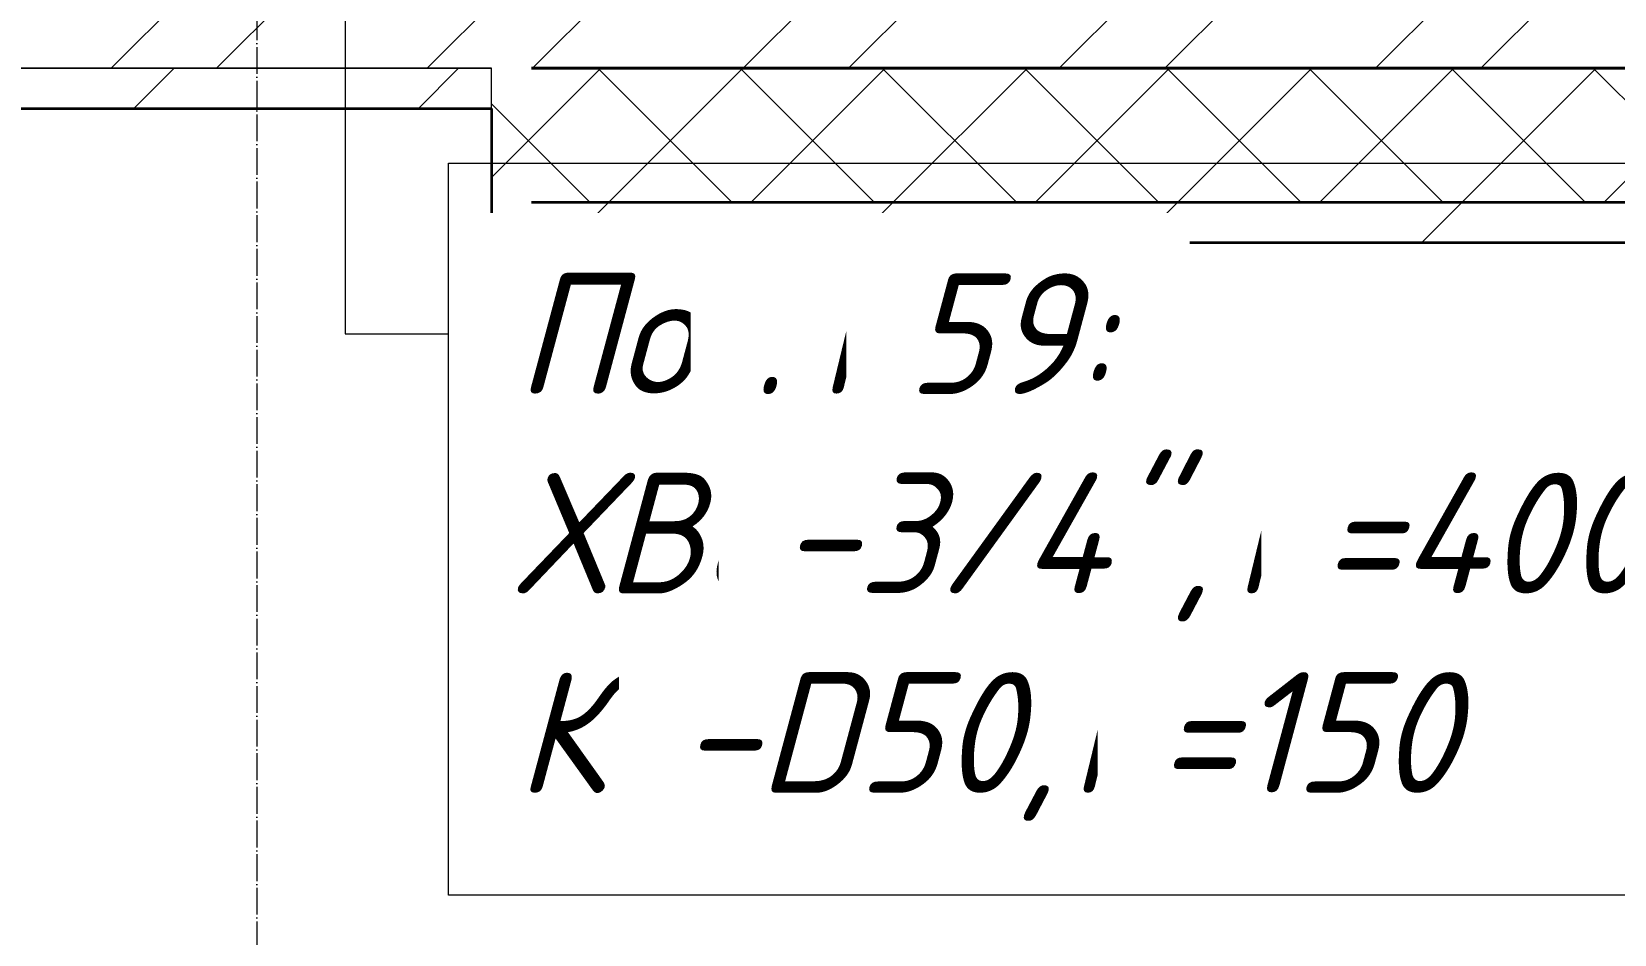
# Model space of a CAD drawing. Header units: millimetres. Extents: x -215207 to 92095, y -30385 to 123050.
# Drawn here: x 66396 to 67577, y 22159 to 22833 of the extents above; entities that cross this region are included whole.
import ezdxf

# ---------------------------------------------------------------- set-up
doc = ezdxf.new("R2010")
doc.units = ezdxf.units.MM
doc.linetypes.add('ADSK_Линия сетки', pattern=[25, 20, -2.5, 0, -2.5])
for name, color, linetype, lineweight in [('Аннотация', 7, 'Continuous', 20), ('Оси', 7, 'Continuous', 9), ('Стены внутренние', 7, 'Continuous', 20), ('Стены наружные', 7, 'Continuous', 20), ('Стены штриховка', 7, 'Continuous', 9)]:
    doc.layers.add(name, color=color, linetype=linetype, lineweight=lineweight)
doc.styles.add('GOST Common_I_1', font='GOST_Common Italic.ttf', dxfattribs={"height": 50})
pattern_1 = [(45, (42000, 8e-11), (-106.066, 106.066), [])]

msp = doc.modelspace()

# ---------------------------------------------------------------- hatches: boundary and pattern name
at = {"layer": 'Стены внутренние', "lineweight": 9}
h = msp.add_hatch(dxfattribs=at)
h.set_pattern_fill('FP_16', color=256, style=0, pattern_type=2)
h.set_pattern_definition([(45, (42000, 8e-11), (-53.03301, 53.03301), []), (135, (42000, 8e-11), (-53.03301, -53.03301), [])])
h.paths.add_polyline_path([(66739, 22705.3), (69264, 22705.3), (69264, 22805.3), (66739, 22805.3), (66739, 22775.3)])
at = {"layer": 'Стены наружные', "lineweight": 9}
h = msp.add_hatch(dxfattribs=at)
h.set_pattern_fill('FP_13', color=256, style=0, pattern_type=2)
h.set_pattern_definition([(45, (42000, 8e-11), (-117.8655, 117.8655), []), (45, (42078.58, 8e-11), (-117.8655, 117.8655), [])])
h.paths.add_polyline_path([(64539, 22805.3), (64689, 22805.3), (64689, 22925.3), (64539, 22925.3)])
h.paths.add_polyline_path([(65939, 22805.3), (69264, 22805.3), (69264, 22925.3), (65939, 22925.3), (65939, 22825.3)])
h = msp.add_hatch(dxfattribs=at)
h.set_pattern_fill('FP_22', color=256, style=0, pattern_type=2)
h.set_pattern_definition(pattern_1)
h.paths.add_polyline_path([(65939, 22775.3), (66739, 22775.3), (66739, 22805.3), (65939, 22805.3)])
h = msp.add_hatch(dxfattribs=at)
h.set_pattern_fill('FP_22', color=256, style=0, pattern_type=2)
h.set_pattern_definition(pattern_1)
h.paths.add_polyline_path([(67354.1, 22675.3), (69134, 22675.3), (69134, 22705.3), (66739, 22705.3), (66739, 22675.3), (66877.5, 22675.3)])

# ---------------------------------------------------------------- linework, layer by layer
at = {"layer": 'Аннотация', "color": 5, "lineweight": 9, "true_color": 0x0000ff}
for p, q in [((66629.9, 23144.6), (66629.9, 22607.2)), ((66629.9, 22607.2), (66707.1, 22607.2))]:
    msp.add_line(p, q, dxfattribs=at)
at = {"layer": 'Аннотация', "color": 5, "lineweight": 9, "true_color": 0x0000ff, "flags": 128}
msp.add_lwpolyline([(66707.1, 22734.6), (69498.1, 22734.6), (69498.1, 22188.1), (66707.1, 22188.1)], close=True, dxfattribs=at)
at = {"layer": 'Оси', "linetype": 'ADSK_Линия сетки'}
msp.add_line((66564, 28870.2), (66564, 13115.3), dxfattribs=at)
at = {"layer": 'Стены внутренние', "lineweight": 35}
for p, q in [((69264, 22805.3), (66769, 22805.3)), ((66769, 22705.3), (69164, 22705.3))]:
    msp.add_line(p, q, dxfattribs=at)
at = {"layer": 'Стены наружные', "lineweight": 35}
for p, q in [((66769, 22805.3), (69264, 22805.3)), ((65939, 22775.3), (66739, 22775.3)), ((66739, 22775.3), (66739, 22675.3)), ((66739, 22675.3), (69134, 22675.3))]:
    msp.add_line(p, q, dxfattribs=at)
at = {"layer": 'Стены штриховка'}
for p, q in [((65939, 22805.3), (66739, 22805.3)), ((66739, 22805.3), (65939, 22805.3)), ((66739, 22775.3), (66739, 22805.3))]:
    msp.add_line(p, q, dxfattribs=at)

# ---------------------------------------------------------------- next in the draw order: texts
at = {"layer": 'Аннотация', "color": 5, "lineweight": 9, "true_color": 0x0000ff, "insert": (66757.1, 22652.2), "char_height": 90, "width": 212.848, "attachment_point": 1, "style": 'GOST Common_I_1', "bg_fill": 2}
msp.add_mtext('Поз', dxfattribs=at)

# ---------------------------------------------------------------- next in the draw order: texts
at = {"layer": 'Аннотация', "color": 5, "lineweight": 9, "true_color": 0x0000ff, "insert": (66932.7, 22652.2), "char_height": 90, "width": 61.329, "attachment_point": 1, "style": 'GOST Common_I_1', "bg_fill": 2}
msp.add_mtext('. ', dxfattribs=at)

# ---------------------------------------------------------------- next in the draw order: texts
at = {"layer": 'Аннотация', "color": 5, "lineweight": 9, "true_color": 0x0000ff, "insert": (66983.3, 22652.2), "char_height": 90, "width": 79.367, "attachment_point": 1, "style": 'GOST Common_I_1', "bg_fill": 2}
msp.add_mtext('\\fGOST Common|b0|i1|c204|p34|;\\W.9;П', dxfattribs=at)

# ---------------------------------------------------------------- next in the draw order: texts
at = {"layer": 'Аннотация', "color": 5, "lineweight": 9, "true_color": 0x0000ff, "insert": (67048.8, 22652.2), "char_height": 90, "width": 165.949, "attachment_point": 1, "style": 'GOST Common_I_1', "bg_fill": 2}
msp.add_mtext('59:', dxfattribs=at)

# ---------------------------------------------------------------- next in the draw order: texts
at = {"layer": 'Аннотация', "color": 5, "lineweight": 9, "true_color": 0x0000ff, "insert": (66757.1, 22503.4), "char_height": 90, "width": 238.101, "attachment_point": 1, "style": 'GOST Common_I_1', "bg_fill": 2}
msp.add_mtext('ХВС', dxfattribs=at)

# ---------------------------------------------------------------- next in the draw order: texts
at = {"layer": 'Аннотация', "color": 5, "lineweight": 9, "true_color": 0x0000ff, "insert": (66953.5, 22503.4), "char_height": 90, "width": 411.266, "attachment_point": 1, "style": 'GOST Common_I_1', "bg_fill": 2}
msp.add_mtext('-3/4", ', dxfattribs=at)

# ---------------------------------------------------------------- next in the draw order: texts
at = {"layer": 'Аннотация', "color": 5, "lineweight": 9, "true_color": 0x0000ff, "char_height": 90, "attachment_point": 1, "style": 'GOST Common_I_1', "bg_fill": 2}
for s, insert, width in [('\\fGOST Common|b0|i1|c204|p34|;\\W.9;Н', (67292.9, 22503.4), 79.367), ('КС', (66757.1, 22354.6), 147.911)]:
    msp.add_mtext(s, dxfattribs=dict(at, insert=insert, width=width))

# ---------------------------------------------------------------- next in the draw order: texts
for s, insert, width in [('=400 (', (67358.3, 22503.4), 357.152), ('-D50, ', (66879.1, 22354.6), 353.544)]:
    msp.add_mtext(s, dxfattribs=dict(at, insert=insert, width=width))

# ---------------------------------------------------------------- next in the draw order: texts
at = {"layer": 'Аннотация', "color": 5, "lineweight": 9, "true_color": 0x0000ff, "insert": (67170.8, 22354.6), "char_height": 90, "width": 79.367, "attachment_point": 1, "style": 'GOST Common_I_1', "bg_fill": 2}
msp.add_mtext('\\fGOST Common|b0|i1|c204|p34|;\\W.9;Н', dxfattribs=at)

# ---------------------------------------------------------------- next in the draw order: texts
at = {"layer": 'Аннотация', "color": 5, "lineweight": 9, "true_color": 0x0000ff, "insert": (67236.3, 22354.6), "char_height": 90, "width": 256.139, "attachment_point": 1, "style": 'GOST Common_I_1', "bg_fill": 2}
msp.add_mtext('=150', dxfattribs=at)

doc.saveas('drawing.dxf')
